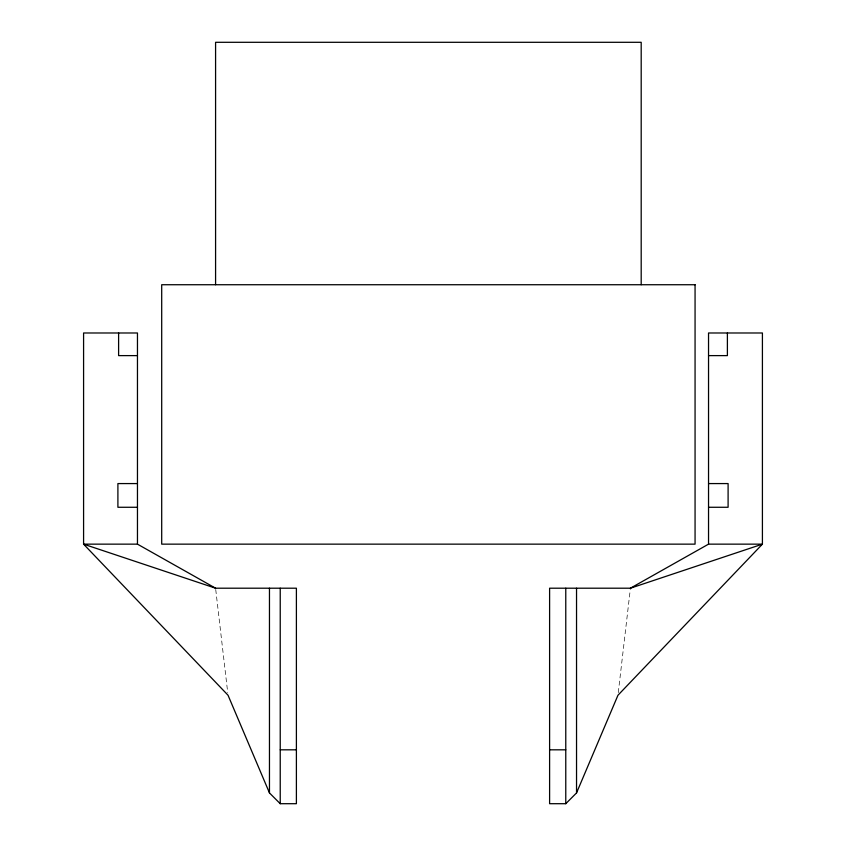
<?xml version="1.0" encoding="UTF-8"?>
<svg xmlns="http://www.w3.org/2000/svg" width="846" height="846" viewBox="0 0 846 846"><rect width="100%" height="100%" fill="white"/><g stroke="black" fill="none" stroke-linecap="round" stroke-linejoin="round"><path stroke-width="0.63" stroke-dasharray="4.23 3.17" d="M618.278 692.62L630.27 589.503M215.73 589.503L227.722 692.62"/><path stroke-width="1.27" d="M215.582 588.203L137.464 544.147L137.464 332.986L83.585 332.986L83.585 544.147L215.582 588.203L296.396 588.203L296.396 803.7L280.227 803.7L280.227 588.203M576.538 792.924L617.971 695.232L762.415 544.147L762.415 332.986L708.536 332.986L708.536 544.147L630.418 588.203L549.604 588.203L549.604 803.7L565.773 803.7L576.538 792.924L576.538 588.203M630.418 588.203L762.415 544.147L708.536 544.147M137.464 355.616L118.609 355.616L118.609 332.986M708.536 355.616L727.391 355.616L727.391 332.986M137.464 483.574L117.901 483.574L117.901 507.272L137.464 507.272M708.536 483.574L728.099 483.574L728.099 507.272L708.536 507.272M137.464 544.147L83.585 544.147L228.029 695.232L269.462 792.924L280.227 803.7M280.227 749.82L296.396 749.82M549.604 749.82L565.773 749.82M641.194 284.732L641.194 42.3L215.582 42.3L215.582 284.732M565.773 588.203L565.773 803.7M269.462 588.203L269.462 792.924M695.063 284.732L161.702 284.732L161.702 544.147L695.063 544.147L695.063 284.732"/></g></svg>
